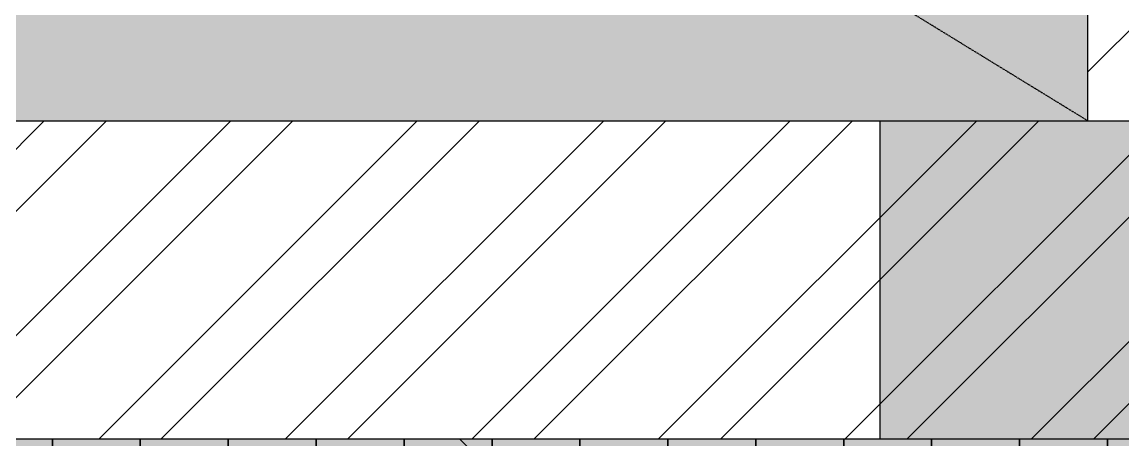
# Model space of a CAD drawing. Header units: millimetres. Extents: x -179928 to 528275, y -469666 to 511935.
# Drawn here: x 166803 to 167598, y 53305 to 53606 of the extents above; entities that cross this region are included whole.
import ezdxf

# ---------------------------------------------------------------- set-up
doc = ezdxf.new("R2010")
doc.units = ezdxf.units.MM
doc.linetypes.add('DASHED', pattern=[0.75, 0.5, -0.25])
for name, color, linetype in [('ad-Column', 3, 'Continuous'), ('ad-Column Hatch', 125, 'Continuous'), ('ad-Elevation 10', 8, 'Continuous'), ('ad-Plinth', 8, 'Continuous'), ('ad-Toilet fixtures', 8, 'Continuous'), ('ad-Verandah', 33, 'Continuous'), ('ad-Wall', 240, 'Continuous'), ('ad-Wall hatch', 8, 'Continuous')]:
    doc.layers.add(name, color=color, linetype=linetype)
doc.layers.add('ad-Landscape', color=94, linetype='Continuous', lineweight=35)

# ---------------------------------------------------------------- blocks, each defined once
blk = doc.blocks.new('zw$42B5')
at = {"layer": 'ad-Wall hatch', "transparency": 33554610}
h = blk.add_hatch(dxfattribs=at)
h.set_pattern_fill('ANSI32', color=256, scale=10)
h.set_pattern_definition([(45, (-1040635.14, 674820.02), (-67.351921, 67.351921), []), (45, (-1040590.24, 674820.02), (-67.351921, 67.351921), [])])
h.paths.add_polyline_path([(12120, 13620), (12120, 10220), (11890, 10220), (11890, 13390), (7240, 13390), (7240, 8645), (4245, 8645), (4245, 8875), (4445, 8875), (4445, 9370), (4560, 9370), (4560, 8760), (7010, 8760), (7010, 10500), (6360, 10500), (6360, 10615), (7010, 10615), (7010, 13390), (4560, 13390), (4560, 10615), (5560, 10615), (5560, 10500), (4445, 10500), (4445, 13390), (230, 13390), (230, 8875), (3345, 8875), (3345, 8645), (3060, 8645), (3060, 4745), (3345, 4745), (3345, 4515), (230, 4515), (230, 230), (4995, 230), (4995, 3130), (6060, 3130), (6060, 3015), (5110, 3015), (5110, 230), (8310, 230), (8310, 3015), (6860, 3015), (6860, 3130), (8310, 3130), (8310, 4630), (5110, 4630), (5110, 3930), (4995, 3930), (4995, 4515), (4245, 4515), (4245, 4745), (8540, 4745), (8540, 230), (9240, 230), (9240, 0), (0, 0), (0, 4745), (2830, 4745), (2830, 8645), (0, 8645), (0, 13620)])
at = {"layer": 'ad-Wall'}
for points in [[(3345, 4745), (3345, 4515), (230, 4515), (230, 230), (4995, 230), (4995, 3130), (6060, 3130), (6060, 3015), (5110, 3015), (5110, 230), (8310, 230), (8310, 3015), (6860, 3015), (6860, 3130), (8310, 3130), (8310, 4630), (5110, 4630), (5110, 3930), (4995, 3930), (4995, 4515), (4245, 4515), (4245, 4745)], [(8540, 4745), (8540, 230), (9240, 230), (9240, 0), (0, 0), (0, 4745)]]:
    blk.add_lwpolyline(points, dxfattribs=at)
blk = doc.blocks.new('zw$6AA0')
at = {"layer": 'ad-Column Hatch', "transparency": 33554687}
h = blk.add_hatch(color=256, dxfattribs=at)
h.dxf.hatch_style = 1
h.paths.add_polyline_path([(0, -230), (380, -230), (380, 0), (0, 0)])
at = {"layer": 'ad-Column'}
blk.add_lwpolyline([(0, -230), (380, -230), (380, 0), (0, 0)], close=True, dxfattribs=at)
blk = doc.blocks.new('1625E_Columns')
at = {"layer": 'ad-Column', "xscale": -1, "rotation": 180}
blk.add_blockref('zw$6AA0', (8160, 0), dxfattribs=at)
blk = doc.blocks.new('A$Cfbd26d3a')
at = {"transparency": 33554559}
h = blk.add_hatch(color=74, dxfattribs=at)
h.dxf.hatch_style = 1
h.paths.add_polyline_path([(0, 960), (-1565, 960), (-1565, 0), (0, 0)])
at = {"layer": 'ad-Elevation 10', "linetype": 'DASHED'}
blk.add_lwpolyline([(0, 0), (-1565, 960)], dxfattribs=at)
at = {"layer": 'ad-Toilet fixtures'}
blk.add_lwpolyline([(0, 960), (-1565, 960), (-1565, 0), (0, 0)], close=True, dxfattribs=at)
blk = doc.blocks.new('1625_East Villa')
at = {"transparency": 33554559}
h = blk.add_hatch(color=43, dxfattribs=at)
h.dxf.hatch_style = 1
h.paths.add_polyline_path([(13640, 4745), (12120, 4745), (12120, 0), (6200, 0), (6200, -2050), (13640, -2050)])
at = {"layer": 'ad-Landscape', "transparency": 33554687}
h = blk.add_hatch(dxfattribs=at)
h.set_pattern_fill('DOLMIT', color=44, scale=10, angle=90)
h.set_pattern_definition([(90, (-1084315.54, 674820.024), (-63.5, 5e-14), []), (135, (-1084315.54, 674820.02), (-126.999913, -126.999913), [89.80256, -179.605122])])
h.paths.add_polyline_path([(13640, 4745), (12120, 4745), (12120, 0), (6200, 0), (6200, -2050), (13640, -2050)])
at = {"layer": 'ad-Verandah', "lineweight": 9}
blk.add_lwpolyline([(13640, 4745), (12120, 4745), (12120, 0), (6200, 0), (6200, -2050), (13640, -2050)], close=True, dxfattribs=at)
blk.add_blockref('A$Cfbd26d3a', (8310, 230))
at = {"layer": 'ad-Wall'}
blk.add_blockref('zw$42B5', (0, 0), dxfattribs=at)
blk.add_blockref('1625E_Columns', (0, 0))
blk = doc.blocks.new("All Plot's Villa Plans")
at = {"ltscale": 5}
blk.add_blockref('1625_East Villa', (159262.93, 53304.9), dxfattribs=at)
blk = doc.blocks.new('A$C92fa9908')
at = {"layer": 'ad-Plinth', "ltscale": 5}
blk.add_lwpolyline([(0, 13620), (12120, 13620), (12120, 0), (0, 0), (0, 4745), (2830, 4745), (2830, 8645), (0, 8645)], close=True, dxfattribs=at)
at = {"layer": 'ad-Verandah', "lineweight": 9}
blk.add_lwpolyline([(13650, 4745), (12120, 4745), (12120, 0), (6200, 0), (6200, -2045), (13650, -2045)], close=True, dxfattribs=at)
blk = doc.blocks.new('zw$C194')
at = {"layer": 'ad-Plinth', "ltscale": 5}
blk.add_blockref('A$C92fa9908', (-32575.89, -375453.88), dxfattribs=at)
blk = doc.blocks.new("Villa's Boundary")
at = {"ltscale": 5}
blk.add_blockref('zw$C194', (191838.82, 428758.78), dxfattribs=at)

msp = doc.modelspace()

# ---------------------------------------------------------------- block references
at = {"ltscale": 5}
msp.add_blockref("Villa's Boundary", (0, 0), dxfattribs=at)

# ---------------------------------------------------------------- next in the draw order: block references
msp.add_blockref("All Plot's Villa Plans", (0, 0), dxfattribs=at)

doc.saveas('drawing.dxf')
